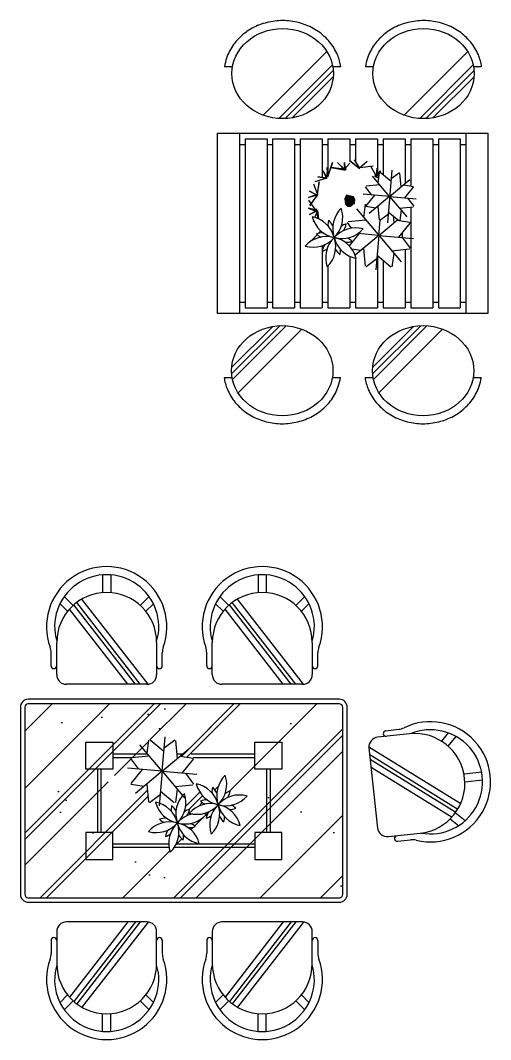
# Model space of a CAD drawing. Header units: inches. Extents: x 3.4 to 45.9, y 14.3 to 39.1.
# Drawn here: x 35.101 to 37.187, y 21.325 to 25.846 of the extents above; entities that cross this region are included whole.
import ezdxf

# ---------------------------------------------------------------- set-up
doc = ezdxf.new("R2010")
doc.units = ezdxf.units.IN
doc.header["$MEASUREMENT"] = 0
for name, color, linetype in [('02', 2, 'Continuous'), ('4', 4, 'Continuous'), ('8', 8, 'Continuous')]:
    doc.layers.add(name, color=color, linetype=linetype)

msp = doc.modelspace()

# ---------------------------------------------------------------- hatches: boundary and pattern name
at = {"layer": '8'}
msp.add_hatch(color=256, dxfattribs=at).paths.add_polyline_path([(36.5752, 25.0326), (36.5823, 25.034), (36.5845, 25.0522), (36.5779, 25.0643), (36.5473, 25.0703), (36.5407, 25.0552), (36.5429, 25.031), (36.5517, 25.0219), (36.5648, 25.0219), (36.5757, 25.031)])
h = msp.add_hatch(dxfattribs=at)
h.set_pattern_fill('AR-SAND', color=256, scale=0.0135, style=0)
h.set_pattern_definition([(37.5, (31.1122, 26.621), (-0.0216, 0.660708), [0, -0.521208, 0, -0.58293, 0, -0.557213]), (7.5, (31.1122, 26.621), (0.60686, 0.96771), [0, -0.281178, 0, -0.469773, 0, -0.180023]), (327.5, (30.6904, 26.621), (1.06784, 0.00194), [0, -0.17145, 0, -0.61722, 0, -0.805815]), (317.5, (30.6904, 26.621), (1.0308, 0.30095), [0, -0.085725, 0, -0.404622, 0, -0.462915])])
h.paths.add_polyline_path([(36.5158, 21.9547, 0.414214), (36.5308, 21.9697), (36.5308, 22.7997, 0.414214), (36.5158, 22.8147), (35.1358, 22.8147, 0.414214), (35.1208, 22.7997), (35.1208, 21.9697, 0.414214), (35.1358, 21.9547)])

# ---------------------------------------------------------------- linework, layer by layer
at = {"layer": '02'}
for p, q in [((36.1777, 25.4257), (36.4603, 25.7084)), ((36.8027, 25.4257), (37.0853, 25.7084)), ((36.2471, 25.411), (36.4849, 25.6488)), ((36.8721, 25.411), (37.1099, 25.6488)), ((36.2748, 25.4106), (36.4886, 25.6244)), ((36.3061, 25.4139), (36.4886, 25.5963)), ((36.8998, 25.4106), (37.1136, 25.6244)), ((36.9311, 25.4139), (37.1136, 25.5963)), ((36.0724, 25.3459), (36.0724, 24.5459)), ((36.0974, 25.3209), (36.0974, 24.5709)), ((36.0974, 25.3209), (36.1949, 25.3209)), ((36.1949, 25.3209), (36.1949, 24.5709)), ((36.2199, 25.3209), (36.3174, 25.3209)), ((36.2199, 25.3209), (36.2199, 24.5709)), ((36.3174, 25.3209), (36.3174, 24.5709)), ((36.3424, 25.3209), (36.3424, 24.5709)), ((36.3424, 25.3209), (36.4399, 25.3209)), ((36.4399, 25.3209), (36.4399, 25.149)), ((36.4649, 25.3209), (36.4649, 25.1575)), ((36.4649, 25.3209), (36.5624, 25.3209)), ((36.5624, 25.3209), (36.5624, 25.2232)), ((36.5874, 25.3209), (36.6849, 25.3209)), ((36.5874, 25.3209), (36.5874, 25.22)), ((36.6849, 25.3209), (36.6849, 25.163)), ((36.7099, 25.3209), (36.7099, 25.1608)), ((36.7099, 25.3209), (36.8074, 25.3209)), ((36.8074, 25.3209), (36.8074, 25.1226)), ((36.8324, 25.3209), (36.8324, 25.1114)), ((36.8324, 25.3209), (36.9299, 25.3209)), ((36.9299, 25.3209), (36.9299, 24.5709)), ((36.9549, 25.3209), (36.9549, 24.5709)), ((36.9549, 25.3209), (37.0524, 25.3209)), ((37.0524, 25.3209), (37.0524, 24.5709)), ((37.0774, 25.3459), (37.0774, 24.5459)), ((36.0724, 25.2959), (36.0974, 25.2959)), ((36.1949, 25.2959), (36.2199, 25.2959)), ((36.3174, 25.2959), (36.3424, 25.2959)), ((36.4399, 25.2959), (36.4649, 25.2959)), ((36.5624, 25.2959), (36.5874, 25.2959)), ((36.6849, 25.2959), (36.7099, 25.2959)), ((36.8074, 25.2959), (36.8324, 25.2959)), ((36.9299, 25.2959), (36.9549, 25.2959)), ((37.0524, 25.2959), (37.0774, 25.2959)), ((36.6064, 25.1914), (36.5823, 25.2277)), ((36.4619, 25.1944), (36.4597, 25.149)), ((36.464, 25.1551), (36.4619, 25.1944)), ((36.464, 25.152), (36.4859, 25.2156)), ((36.4859, 25.2156), (36.464, 25.1551)), ((36.4794, 25.1944), (36.5429, 25.1823)), ((36.5473, 25.1853), (36.4794, 25.1944)), ((36.5429, 25.1823), (36.5078, 25.2156)), ((36.5078, 25.2156), (36.5407, 25.1823)), ((36.5407, 25.1823), (36.5385, 25.2156)), ((36.5385, 25.2156), (36.5407, 25.1884)), ((36.5407, 25.1884), (36.5626, 25.2126)), ((36.6064, 25.1884), (36.5604, 25.2247)), ((36.5604, 25.2247), (36.6042, 25.1914)), ((36.6042, 25.1914), (36.6393, 25.2217)), ((36.6393, 25.2217), (36.6086, 25.1944)), ((36.6086, 25.1944), (36.6655, 25.2005)), ((36.6546, 25.2005), (36.6787, 25.1551)), ((36.6809, 25.1581), (36.6831, 25.1914)), ((36.4597, 25.146), (36.4071, 25.1309)), ((36.4575, 25.146), (36.4202, 25.152)), ((36.4202, 25.152), (36.4597, 25.146)), ((36.4597, 25.149), (36.4443, 25.1793)), ((36.4443, 25.1793), (36.4575, 25.146)), ((36.7388, 25.0648), (36.663, 25.1549)), ((36.6919, 25.1565), (36.6721, 25.1551)), ((36.6721, 25.1551), (36.6904, 25.1463)), ((36.6787, 25.1551), (36.6984, 25.1793)), ((36.6787, 25.1551), (36.6919, 25.1562)), ((36.6984, 25.1793), (36.6809, 25.1581)), ((36.6874, 25.1258), (36.694, 25.1709)), ((36.7446, 25.1324), (36.6975, 25.1709)), ((36.7489, 25.1821), (36.7287, 24.9476)), ((36.7388, 25.0648), (36.8288, 25.1407)), ((36.7456, 25.1443), (36.7822, 25.1715)), ((36.7906, 25.1085), (36.7846, 25.169)), ((36.4005, 25.1218), (36.4181, 25.0733)), ((36.4268, 25.1309), (36.4137, 25.0643)), ((36.4181, 25.0703), (36.4268, 25.1309)), ((36.6593, 25.0717), (36.6321, 25.1082)), ((36.6951, 25.1167), (36.6346, 25.1107)), ((36.7998, 25.1162), (36.8449, 25.1096)), ((36.8063, 25.059), (36.8449, 25.1061)), ((36.3786, 25.0612), (36.4115, 25.0733)), ((36.4181, 25.0703), (36.3786, 25.0612)), ((36.4137, 25.0007), (36.3808, 25.0491)), ((36.383, 25.0885), (36.4181, 25.0703)), ((36.4115, 25.0733), (36.3837, 25.0881)), ((36.4181, 25.0733), (36.3852, 25.0249)), ((36.3852, 25.0249), (36.4181, 25.0703)), ((36.5473, 25.0703), (36.5407, 25.0552)), ((36.5407, 25.0552), (36.5429, 25.031)), ((36.5779, 25.0643), (36.5473, 25.0703)), ((36.567, 25.0552), (36.5495, 25.0522)), ((36.5495, 25.0522), (36.5495, 25.037)), ((36.5757, 25.031), (36.567, 25.0552)), ((36.5845, 25.0522), (36.5779, 25.0643)), ((36.5823, 25.034), (36.5845, 25.0522)), ((36.7388, 25.0648), (36.6215, 25.0749)), ((36.6713, 25.0707), (36.6327, 25.0236)), ((36.7388, 25.0648), (36.6487, 24.989)), ((36.7388, 25.0648), (36.8561, 25.0548)), ((36.7388, 25.0648), (36.8146, 24.9748)), ((36.8182, 25.058), (36.8455, 25.0215)), ((36.3786, 25.0128), (36.4115, 25.0007)), ((36.4181, 25.0037), (36.3786, 25.0128)), ((36.383, 24.9856), (36.4181, 25.0037)), ((36.4222, 24.9668), (36.4137, 25.0098)), ((36.4181, 25.0037), (36.4235, 24.9662)), ((36.5429, 25.031), (36.5517, 25.0219)), ((36.5517, 25.0219), (36.5648, 25.0219)), ((36.5604, 25.0431), (36.567, 25.031)), ((36.5648, 25.0219), (36.5757, 25.031)), ((36.567, 25.031), (36.5823, 25.034)), ((36.5917, 25.0103), (36.7899, 24.7748)), ((36.6237, 24.9723), (36.6323, 25.0312)), ((36.6778, 25.0135), (36.6327, 25.0201)), ((36.6869, 25.0212), (36.6929, 24.9607)), ((36.7824, 25.013), (36.843, 25.019)), ((36.7901, 25.0039), (36.7835, 24.9588)), ((36.8324, 25.018), (36.8324, 24.5709)), ((36.4115, 25.0007), (36.383, 24.9856)), ((36.4005, 24.9523), (36.4021, 24.9565)), ((36.4077, 24.9721), (36.4181, 25.0007)), ((36.6337, 24.9603), (36.5546, 24.9525)), ((36.6908, 24.8925), (36.7747, 24.9631)), ((36.6908, 24.8925), (36.6965, 24.959)), ((36.732, 24.9854), (36.6954, 24.9582)), ((36.733, 24.9973), (36.78, 24.9588)), ((36.7586, 24.9496), (36.7557, 24.9787)), ((36.7705, 24.9596), (36.8295, 24.951)), ((36.4236, 24.9018), (36.434, 24.9122)), ((36.5698, 24.9244), (36.5514, 24.9492)), ((36.7791, 24.8849), (36.8295, 24.9465)), ((36.3863, 24.8644), (36.4176, 24.8958)), ((36.6025, 24.9001), (36.5589, 24.8469)), ((36.6908, 24.8925), (36.5859, 24.8043)), ((36.6908, 24.8925), (36.5984, 24.9005)), ((36.6908, 24.8925), (36.6776, 24.7392)), ((36.6908, 24.8925), (36.8441, 24.8794)), ((36.7946, 24.8836), (36.8302, 24.8358)), ((36.7949, 24.9043), (36.7949, 24.8836)), ((36.4399, 24.8471), (36.4399, 24.5709)), ((36.5606, 24.8636), (36.5626, 24.8615)), ((36.6111, 24.8254), (36.5718, 24.8312)), ((36.623, 24.8355), (36.6309, 24.7563)), ((36.7478, 24.8248), (36.827, 24.8326)), ((36.8074, 24.8307), (36.8074, 24.5709)), ((36.5624, 24.7997), (36.5624, 24.5709)), ((36.5874, 24.7912), (36.5874, 24.5709)), ((36.6819, 24.7887), (36.6341, 24.7531)), ((36.6832, 24.8043), (36.7447, 24.7538)), ((36.6849, 24.8028), (36.6849, 24.5709)), ((36.7099, 24.7824), (36.7099, 24.5709)), ((36.7579, 24.8128), (36.7493, 24.7538)), ((36.4649, 24.7558), (36.4649, 24.5709)), ((36.0724, 24.5959), (36.0974, 24.5959)), ((36.1949, 24.5959), (36.2199, 24.5959)), ((36.3174, 24.5959), (36.3424, 24.5959)), ((36.4399, 24.5959), (36.4649, 24.5959)), ((36.5624, 24.5959), (36.5874, 24.5959)), ((36.6849, 24.5959), (36.7099, 24.5959)), ((36.8074, 24.5959), (36.8324, 24.5959)), ((36.9299, 24.5959), (36.9549, 24.5959)), ((37.0524, 24.5959), (37.0774, 24.5959)), ((36.0974, 24.5709), (36.1949, 24.5709)), ((36.2199, 24.5709), (36.3174, 24.5709)), ((36.3424, 24.5709), (36.4399, 24.5709)), ((36.4649, 24.5709), (36.5624, 24.5709)), ((36.5874, 24.5709), (36.6849, 24.5709)), ((36.7099, 24.5709), (36.8074, 24.5709)), ((36.8324, 24.5709), (36.9299, 24.5709)), ((36.9549, 24.5709), (37.0524, 24.5709)), ((36.2518, 24.4919), (36.038, 24.2781)), ((36.2204, 24.4887), (36.038, 24.3062)), ((36.2795, 24.4916), (36.0416, 24.2537)), ((36.3489, 24.4768), (36.0663, 24.1942)), ((36.8768, 24.4919), (36.663, 24.2781)), ((36.8454, 24.4887), (36.663, 24.3062)), ((36.9045, 24.4916), (36.6666, 24.2537)), ((36.9739, 24.4768), (36.6913, 24.1942)), ((35.1208, 22.2409), (35.6946, 22.8147)), ((35.1208, 22.2126), (35.7229, 22.8147)), ((35.1208, 22.6934), (35.242, 22.8147)), ((35.1208, 22.4389), (35.4966, 22.8147)), ((35.6756, 22.6543), (35.836, 22.8147)), ((35.8152, 22.5817), (36.0481, 22.8147)), ((35.8399, 22.5781), (36.0764, 22.8147)), ((35.8477, 22.6142), (36.0481, 22.8147)), ((36.0276, 22.4264), (36.4158, 22.8147)), ((35.7821, 21.9547), (36.5308, 22.7034)), ((35.6626, 22.5952), (35.6712, 22.6541)), ((35.7373, 22.6037), (35.6758, 22.6541)), ((35.7298, 22.5154), (35.7429, 22.6687)), ((35.7387, 22.6193), (35.7864, 22.6549)), ((35.7975, 22.5725), (35.7897, 22.6516)), ((35.8104, 21.9547), (36.5308, 22.6751)), ((35.597, 22.5757), (35.6705, 22.6492)), ((35.7298, 22.5154), (35.6307, 22.6331)), ((35.7298, 22.5154), (35.8475, 22.6145)), ((35.5108, 22.5922), (35.6652, 22.5922)), ((35.5108, 22.5772), (35.5947, 22.5772)), ((35.5184, 22.497), (35.5917, 22.5703)), ((35.6259, 22.5243), (35.5903, 22.5721)), ((35.6727, 22.5832), (35.5936, 22.5754)), ((35.7956, 22.5922), (35.8209, 22.5922)), ((35.7971, 22.5772), (35.8031, 22.5772)), ((35.8095, 22.5825), (35.8684, 22.5739)), ((35.818, 22.5078), (35.8684, 22.5693)), ((35.859, 22.5922), (36.1408, 22.5922)), ((35.8668, 22.5772), (36.1408, 22.5772)), ((35.8811, 21.9547), (36.5308, 22.6044)), ((35.4433, 22.5247), (35.4433, 22.2447)), ((35.4583, 22.5247), (35.4583, 22.2447)), ((35.7298, 22.5154), (35.5764, 22.5286)), ((35.6415, 22.523), (35.5911, 22.4615)), ((35.7298, 22.5154), (35.612, 22.4163)), ((35.7298, 22.5154), (35.7166, 22.3621)), ((35.7298, 22.5154), (35.8831, 22.5022)), ((35.7298, 22.5154), (35.8289, 22.3977)), ((36.1933, 22.5247), (36.1933, 22.2447)), ((36.2083, 22.5247), (36.2083, 22.2447)), ((35.8336, 22.5065), (35.8692, 22.4587)), ((35.1208, 22.0995), (35.4907, 22.4694)), ((35.1881, 21.9547), (35.6647, 22.4312)), ((35.65, 22.4483), (35.5911, 22.4569)), ((35.662, 22.4584), (35.6698, 22.3792)), ((35.7222, 22.4272), (35.7837, 22.3767)), ((35.7868, 22.4476), (35.866, 22.4555)), ((35.7969, 22.4357), (35.7883, 22.3767)), ((35.9635, 22.433), (35.9782, 22.4478)), ((35.2164, 21.9547), (35.6672, 22.4055)), ((35.7208, 22.4116), (35.6731, 22.376)), ((35.8341, 22.3602), (35.897, 22.4231)), ((35.8481, 22.3459), (35.9092, 22.407)), ((35.9184, 22.3879), (35.9237, 22.3932)), ((35.8905, 22.36), (35.9074, 22.3769)), ((35.8737, 22.2725), (35.9135, 22.3123)), ((35.9257, 22.3245), (35.9346, 22.3335)), ((36.164, 21.9547), (36.5308, 22.3215)), ((35.8573, 22.2561), (35.8694, 22.2682)), ((35.7903, 22.1891), (35.8168, 22.2156)), ((35.8248, 22.2236), (35.8299, 22.2288)), ((35.7594, 22.1922), (35.5108, 22.1922)), ((35.7608, 22.1772), (35.5108, 22.1772)), ((35.5558, 21.9547), (35.7639, 22.1627)), ((36.1408, 22.1772), (35.7834, 22.1772)), ((36.1408, 22.1922), (35.7918, 22.1922)), ((36.4327, 21.9547), (36.5308, 22.0528))]:
    msp.add_line(p, q, dxfattribs=at)
msp.add_lwpolyline([(35.1358, 21.9547), (36.5158, 21.9547, 0.414214), (36.5308, 21.9697), (36.5308, 22.7997, 0.414214), (36.5158, 22.8147), (35.1358, 22.8147, 0.414214), (35.1208, 22.7997), (35.1208, 21.9697, 0.414214)], format="xyb", close=True, dxfattribs=at)
for points in [[(35.3908, 22.6447), (35.5108, 22.6447), (35.5108, 22.5247), (35.3908, 22.5247)], [(36.2608, 22.5247), (36.1408, 22.5247), (36.1408, 22.6447), (36.2608, 22.6447)], [(35.3908, 22.1247), (35.5108, 22.1247), (35.5108, 22.2447), (35.3908, 22.2447)], [(36.1408, 22.1247), (36.2608, 22.1247), (36.2608, 22.2447), (36.1408, 22.2447)]]:
    msp.add_lwpolyline(points, close=True, dxfattribs=at)
for centre, radius, start, end in [((36.612, 24.9233), 0.1257, 134.2822, 198.7404), ((36.4053, 24.9729), 0.1257, 314.2822, 18.7404), ((36.3712, 24.8519), 0.1257, 14.2822, 78.7404), ((36.5175, 25.0061), 0.1257, 194.2822, 258.7404), ((36.5407, 24.9413), 0.0754, 166.3014, 184.863), ((36.4197, 24.9008), 0.0754, 27.0592, 50.7596), ((36.5875, 24.8), 0.1257, 74.2822, 138.7404), ((36.527, 25.0039), 0.1257, 254.2822, 318.7404), ((36.5674, 24.8708), 0.0754, 106.3014, 124.863), ((36.4718, 24.9553), 0.0754, 327.0592, 350.7596), ((36.4589, 24.7619), 0.1257, 74.2822, 138.7404), ((36.3985, 24.9658), 0.1257, 254.2822, 318.7404), ((36.4409, 24.8284), 0.0754, 87.0592, 110.7596), ((36.4663, 24.9534), 0.0754, 226.3014, 244.863), ((36.5807, 24.7929), 0.1257, 134.2822, 198.7404), ((36.374, 24.8425), 0.1257, 314.2822, 18.7404), ((36.6148, 24.9139), 0.1257, 194.2822, 258.7404), ((36.4685, 24.7597), 0.1257, 14.2822, 78.7404), ((36.5451, 24.9374), 0.0754, 267.0592, 290.7596), ((36.5197, 24.8124), 0.0754, 46.3014, 64.863), ((36.5142, 24.8105), 0.0754, 147.0592, 170.7596), ((36.4186, 24.895), 0.0754, 286.3014, 304.863), ((36.5662, 24.865), 0.0754, 207.0592, 230.7596), ((36.4453, 24.8245), 0.0754, 346.3014, 4.863), ((36.0974, 22.4078), 0.1257, 134.2822, 198.7404), ((35.8906, 22.4574), 0.1257, 314.2822, 18.7404), ((36.0029, 22.4907), 0.1257, 194.2822, 258.7404), ((35.8566, 22.3365), 0.1257, 14.2822, 78.7404), ((36.0261, 22.4259), 0.0754, 166.3014, 184.863), ((35.9051, 22.3853), 0.0754, 27.0592, 50.7596), ((36.0528, 22.3554), 0.0754, 106.3014, 124.863), ((35.9572, 22.4398), 0.0754, 327.0592, 350.7596), ((35.9162, 22.3268), 0.1257, 134.2822, 198.7404), ((35.7095, 22.3764), 0.1257, 314.2822, 18.7404), ((35.9263, 22.313), 0.0754, 87.0592, 110.7596), ((35.9517, 22.438), 0.0754, 226.3014, 244.863), ((36.0728, 22.2846), 0.1257, 74.2822, 138.7404), ((36.0124, 22.4884), 0.1257, 254.2822, 318.7404), ((35.8218, 22.4096), 0.1257, 194.2822, 258.7404), ((35.6755, 22.2554), 0.1257, 14.2822, 78.7404), ((35.8449, 22.3448), 0.0754, 166.3014, 184.863), ((35.724, 22.3042), 0.0754, 27.0592, 50.7596), ((35.8716, 22.2743), 0.0754, 106.3014, 124.863), ((35.7761, 22.3588), 0.0754, 327.0592, 350.7596), ((35.9443, 22.2465), 0.1257, 74.2822, 138.7404), ((35.8839, 22.4503), 0.1257, 254.2822, 318.7404), ((35.9995, 22.2951), 0.0754, 147.0592, 170.7596), ((36.0661, 22.2775), 0.1257, 134.2822, 198.7404), ((35.8594, 22.3271), 0.1257, 314.2822, 18.7404), ((35.9538, 22.2442), 0.1257, 14.2822, 78.7404), ((36.1002, 22.3985), 0.1257, 194.2822, 258.7404), ((36.0305, 22.422), 0.0754, 267.0592, 290.7596), ((36.0051, 22.297), 0.0754, 46.3014, 64.863), ((35.7632, 22.1654), 0.1257, 74.2822, 138.7404), ((35.7451, 22.2319), 0.0754, 87.0592, 110.7596), ((35.7705, 22.3569), 0.0754, 226.3014, 244.863), ((35.8917, 22.2035), 0.1257, 102.5276, 138.7404), ((35.8313, 22.4074), 0.1257, 254.2822, 318.7404), ((35.8917, 22.2035), 0.1257, 74.2822, 81.0828), ((35.904, 22.3796), 0.0754, 286.3014, 304.863), ((36.0516, 22.3496), 0.0754, 207.0592, 230.7596), ((35.9307, 22.3091), 0.0754, 346.3014, 4.863), ((35.7028, 22.3693), 0.1257, 254.2822, 318.7404), ((35.8184, 22.214), 0.0754, 147.0592, 170.7596), ((35.885, 22.1964), 0.1257, 134.2822, 198.7404), ((35.6782, 22.246), 0.1257, 314.2822, 18.7404), ((35.7727, 22.1631), 0.1257, 14.2822, 78.7404), ((35.919, 22.3174), 0.1257, 194.2822, 258.7404), ((35.8493, 22.3409), 0.0754, 267.0592, 290.7596), ((35.824, 22.2159), 0.0754, 46.3014, 64.863), ((35.7228, 22.2985), 0.0754, 286.3014, 304.863), ((35.8705, 22.2685), 0.0754, 207.0592, 230.7596), ((35.7495, 22.228), 0.0754, 346.3014, 4.863)]:
    msp.add_arc(centre, radius, start, end, dxfattribs=at)
at = {"layer": '4'}
for p, q in [((36.0417, 25.6404), (36.0063, 25.6404)), ((36.522, 25.6404), (36.4866, 25.6404)), ((36.6667, 25.6404), (36.6313, 25.6404)), ((37.147, 25.6404), (37.1116, 25.6404)), ((36.0046, 24.2622), (36.04, 24.2622)), ((36.4849, 24.2622), (36.5203, 24.2622)), ((36.6296, 24.2622), (36.665, 24.2622)), ((37.1099, 24.2622), (37.1453, 24.2622)), ((35.4658, 23.3867), (35.4658, 23.3081)), ((35.5015, 23.3867), (35.5015, 23.3081)), ((36.156, 23.3867), (36.156, 23.3081)), ((36.1917, 23.3867), (36.1917, 23.3081)), ((35.2955, 23.2905), (35.3347, 23.2513)), ((35.6326, 23.2513), (35.6718, 23.2905)), ((35.9857, 23.2905), (36.0249, 23.2513)), ((36.3228, 23.2513), (36.362, 23.2905)), ((35.2766, 23.2588), (35.3102, 23.2252)), ((35.6116, 22.9012), (35.338, 23.2542)), ((35.6325, 22.9012), (35.3509, 23.2646)), ((35.6671, 22.9015), (35.3739, 23.2797)), ((35.6571, 23.2252), (35.6908, 23.2588)), ((35.9668, 23.2588), (36.0004, 23.2252)), ((36.3018, 22.9012), (36.0282, 23.2542)), ((36.3227, 22.9012), (36.041, 23.2646)), ((36.3573, 22.9015), (36.0641, 23.2797)), ((36.3473, 23.2252), (36.3809, 23.2588)), ((35.5768, 22.9012), (35.3183, 23.2347)), ((36.267, 22.9012), (36.0085, 23.2347)), ((35.262, 22.9441), (35.262, 23.0871)), ((35.7053, 23.0871), (35.7053, 22.9441)), ((35.9522, 22.9441), (35.9522, 23.0871)), ((36.3955, 23.0871), (36.3955, 22.9441)), ((35.237, 22.9833), (35.237, 23.0415)), ((35.7303, 22.9833), (35.7303, 23.0415)), ((35.9272, 22.9833), (35.9272, 23.0415)), ((36.4205, 22.9833), (36.4205, 23.0415)), ((35.6624, 22.9012), (35.3049, 22.9012)), ((36.3526, 22.9012), (35.9951, 22.9012)), ((36.7216, 22.6955), (36.7795, 22.7017)), ((36.8275, 22.6817), (36.6853, 22.6665)), ((36.9699, 22.6484), (36.9998, 22.6855)), ((36.9985, 22.6269), (37.0333, 22.67)), ((36.647, 22.6239), (37.0543, 22.3727)), ((36.6472, 22.6193), (36.6853, 22.2638)), ((36.6504, 22.5895), (37.0417, 22.3481)), ((36.6527, 22.5688), (37.0327, 22.3343)), ((36.6564, 22.5342), (37.0155, 22.3126)), ((37.1471, 22.511), (37.0689, 22.5026)), ((37.1509, 22.4754), (37.0727, 22.467)), ((37.0439, 22.2737), (37.0068, 22.3036)), ((37.0733, 22.2958), (37.0302, 22.3307)), ((36.7325, 22.2257), (36.8747, 22.2409)), ((36.7741, 22.205), (36.832, 22.2112)), ((35.6624, 21.8472), (35.3049, 21.8472)), ((35.5768, 21.8472), (35.3183, 21.5137)), ((35.6116, 21.8472), (35.338, 21.4942)), ((35.6325, 21.8472), (35.3509, 21.4838)), ((35.6671, 21.8469), (35.3739, 21.4687)), ((36.3526, 21.8472), (35.9951, 21.8472)), ((36.267, 21.8472), (36.0085, 21.5137)), ((36.3018, 21.8472), (36.0282, 21.4942)), ((36.3227, 21.8472), (36.041, 21.4838)), ((36.3573, 21.8469), (36.0641, 21.4687)), ((35.262, 21.8043), (35.262, 21.6613)), ((35.7053, 21.6613), (35.7053, 21.8043)), ((35.9522, 21.8043), (35.9522, 21.6613)), ((36.3955, 21.6613), (36.3955, 21.8043)), ((35.237, 21.7652), (35.237, 21.7069)), ((35.7303, 21.7652), (35.7303, 21.7069)), ((35.9272, 21.7652), (35.9272, 21.7069)), ((36.4205, 21.7652), (36.4205, 21.7069)), ((35.2766, 21.4896), (35.3102, 21.5233)), ((35.6571, 21.5233), (35.6908, 21.4896)), ((35.9668, 21.4896), (36.0004, 21.5233)), ((36.3473, 21.5233), (36.3809, 21.4896)), ((35.2955, 21.458), (35.3347, 21.4972)), ((35.6326, 21.4972), (35.6718, 21.458)), ((35.9857, 21.458), (36.0249, 21.4972)), ((36.3228, 21.4972), (36.362, 21.458)), ((35.4658, 21.3617), (35.4658, 21.4404)), ((35.5015, 21.3617), (35.5015, 21.4404)), ((36.156, 21.3617), (36.156, 21.4404)), ((36.1917, 21.3617), (36.1917, 21.4404))]:
    msp.add_line(p, q, dxfattribs=at)
msp.add_lwpolyline([(35.9749, 25.3459), (37.1749, 25.3459), (37.1749, 24.5459), (35.9749, 24.5459)], close=True, dxfattribs=at)
msp.add_lwpolyline([(35.1358, 21.9347), (36.5158, 21.9347, 0.414214), (36.5508, 21.9697), (36.5508, 22.7997, 0.414214), (36.5158, 22.8347), (35.1358, 22.8347, 0.414214), (35.1008, 22.7997), (35.1008, 21.9697, 0.414214)], format="xyb", close=True, dxfattribs=at)
for centre, radius, start, end in [((35.4837, 23.1564), 0.2668, 340.1453, 199.8551), ((36.1739, 23.1564), 0.2668, 340.1453, 199.8551), ((35.4837, 23.1564), 0.231, 343.5818, 196.4182), ((36.1739, 23.1564), 0.231, 343.5818, 196.4182), ((35.4837, 23.0871), 0.2216, 360, 180), ((36.1739, 23.0871), 0.2216, 360, 180), ((35.1655, 23.0415), 0.0715, 360, 19.8549), ((35.8018, 23.0415), 0.0715, 160.1451, 180), ((35.8557, 23.0415), 0.0715, 360, 19.8549), ((36.492, 23.0415), 0.0715, 160.1451, 180), ((35.2495, 22.9833), 0.0125, 180, 360), ((35.7178, 22.9833), 0.0125, 180, 360), ((35.9397, 22.9833), 0.0125, 180, 360), ((36.408, 22.9833), 0.0125, 180, 360), ((35.3049, 22.9441), 0.0429, 180, 270), ((35.6624, 22.9441), 0.0429, 270, 360), ((35.9951, 22.9441), 0.0429, 180, 270), ((36.3526, 22.9441), 0.0429, 270, 360), ((36.7719, 22.7728), 0.0715, 276.109, 295.9639), ((36.92, 22.4687), 0.2668, 256.2539, 115.9637), ((36.92, 22.4687), 0.231, 259.6907, 112.5272), ((36.6899, 22.6238), 0.0429, 96.109, 186.109), ((36.7229, 22.6831), 0.0125, 96.109, 276.109), ((36.8511, 22.4613), 0.2216, 276.109, 96.109), ((36.728, 22.2683), 0.0429, 186.109, 276.109), ((36.7728, 22.2174), 0.0125, 96.109, 276.109), ((36.8396, 22.1401), 0.0715, 76.2541, 96.109), ((35.3049, 21.8043), 0.0429, 90, 180), ((35.6624, 21.8043), 0.0429, 0, 90), ((35.9951, 21.8043), 0.0429, 90, 180), ((36.3526, 21.8043), 0.0429, 0, 90), ((35.2495, 21.7652), 0.0125, 0, 180), ((35.7178, 21.7652), 0.0125, 0, 180), ((35.9397, 21.7652), 0.0125, 0, 180), ((36.408, 21.7652), 0.0125, 0, 180), ((35.1655, 21.7069), 0.0715, 340.1451, 0), ((35.8018, 21.7069), 0.0715, 180, 199.8549), ((35.8557, 21.7069), 0.0715, 340.1451, 0), ((36.492, 21.7069), 0.0715, 180, 199.8549), ((35.4837, 21.592), 0.2668, 160.1449, 19.8547), ((35.4837, 21.592), 0.231, 163.5818, 16.4182), ((35.4837, 21.6613), 0.2216, 180, 0), ((36.1739, 21.592), 0.2668, 160.1449, 19.8547), ((36.1739, 21.592), 0.231, 163.5818, 16.4182), ((36.1739, 21.6613), 0.2216, 180, 0)]:
    msp.add_arc(centre, radius, start, end, dxfattribs=at)
for centre, major_axis in [((36.2641, 25.6104), (-0.225, 0)), ((36.8891, 25.6104), (-0.225, 0)), ((36.2624, 24.2922), (0.225, 0)), ((36.8874, 24.2922), (0.225, 0))]:
    msp.add_ellipse(centre, major_axis=major_axis, ratio=0.888889, dxfattribs=at)
for points in [[(36.522, 25.6404), (36.5194, 25.6585), (36.5145, 25.6764), (36.4988, 25.714), (36.487, 25.7334), (36.4582, 25.7683), (36.4412, 25.7839), (36.4033, 25.8101), (36.3824, 25.8208), (36.3383, 25.8367), (36.3151, 25.8418), (36.268, 25.8463), (36.2442, 25.8457), (36.1975, 25.8385), (36.1747, 25.8321), (36.1317, 25.8138), (36.1116, 25.8019), (36.0754, 25.7736), (36.0595, 25.757), (36.0331, 25.7205), (36.0227, 25.7004), (36.0113, 25.6667), (36.0082, 25.6536), (36.0063, 25.6404)], [(37.147, 25.6404), (37.1444, 25.6585), (37.1395, 25.6764), (37.1238, 25.714), (37.112, 25.7334), (37.0832, 25.7683), (37.0662, 25.7839), (37.0283, 25.8101), (37.0074, 25.8208), (36.9633, 25.8367), (36.9401, 25.8418), (36.893, 25.8463), (36.8692, 25.8457), (36.8225, 25.8385), (36.7997, 25.8321), (36.7567, 25.8138), (36.7366, 25.8019), (36.7004, 25.7736), (36.6845, 25.757), (36.6581, 25.7205), (36.6477, 25.7004), (36.6363, 25.6667), (36.6332, 25.6536), (36.6313, 25.6404)], [(36.0046, 24.2622), (36.0072, 24.244), (36.0121, 24.2261), (36.0278, 24.1885), (36.0396, 24.1691), (36.0684, 24.1342), (36.0854, 24.1187), (36.1233, 24.0924), (36.1442, 24.0817), (36.1883, 24.0659), (36.2115, 24.0607), (36.2586, 24.0562), (36.2824, 24.0569), (36.3291, 24.064), (36.3519, 24.0705), (36.3949, 24.0888), (36.415, 24.1006), (36.4511, 24.129), (36.4671, 24.1455), (36.4935, 24.1821), (36.5039, 24.2021), (36.5153, 24.2359), (36.5184, 24.249), (36.5203, 24.2622)], [(36.6296, 24.2622), (36.6322, 24.244), (36.6371, 24.2261), (36.6528, 24.1885), (36.6646, 24.1691), (36.6934, 24.1342), (36.7104, 24.1187), (36.7483, 24.0924), (36.7692, 24.0817), (36.8133, 24.0659), (36.8365, 24.0607), (36.8836, 24.0562), (36.9074, 24.0569), (36.9541, 24.064), (36.9769, 24.0705), (37.0199, 24.0888), (37.04, 24.1006), (37.0761, 24.129), (37.0921, 24.1455), (37.1185, 24.1821), (37.1289, 24.2021), (37.1403, 24.2359), (37.1434, 24.249), (37.1453, 24.2622)]]:
    msp.add_open_spline(points, degree=3, knots=[3.267295, 3.267295, 3.267295, 3.267295, 3.497046, 3.497046, 3.77408, 3.77408, 4.051115, 4.051115, 4.328149, 4.328149, 4.605184, 4.605184, 4.882218, 4.882218, 5.159253, 5.159253, 5.436287, 5.436287, 5.713322, 5.713322, 5.990356, 5.990356, 6.15748, 6.15748, 6.15748, 6.15748], dxfattribs=at)

doc.saveas('drawing.dxf')
